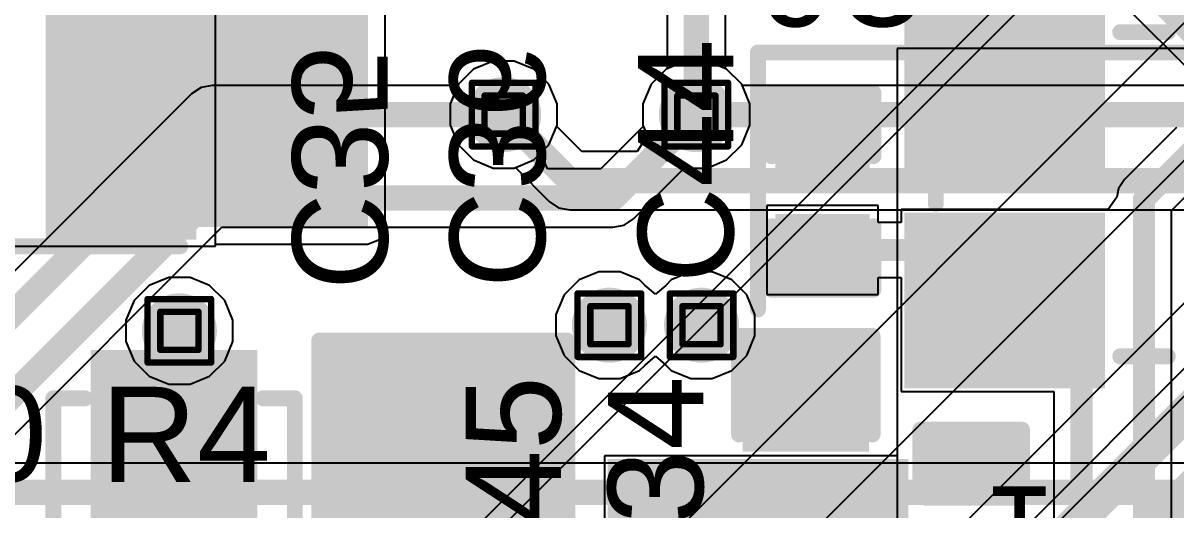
# Model space of a CAD drawing. Header units: inches. Extents: x -22 to 5433, y -13 to 5447.
# Drawn here: x -0.92 to 8.3, y 19.48 to 23.37 of the extents above; entities that cross this region are included whole.
import ezdxf

# ---------------------------------------------------------------- set-up
doc = ezdxf.new("R2010")
doc.units = ezdxf.units.IN
for name, color, linetype in [('Bottom Layer', 5, 'Continuous'), ('Bottom Overlay', 54, 'Continuous'), ('Bottom Paste', 16, 'Continuous'), ('Bottom Solder', 6, 'Continuous'), ('Drill Drawing', 1, 'Continuous'), ('Ground', 16, 'Continuous'), ('Power', 76, 'Continuous'), ('Top Layer', 1, 'Continuous'), ('Top Overlay', 2, 'Continuous'), ('Top Paste', 8, 'Continuous'), ('Top Solder', 216, 'Continuous'), ('Via Holes', 16, 'Continuous')]:
    doc.layers.add(name, color=color, linetype=linetype)
doc.styles.add('Arial', font='', dxfattribs={"height": 0.2})
doc.styles.get('Arial').set_extended_font_data('Arial')

msp = doc.modelspace()

# ---------------------------------------------------------------- hatches: boundary and pattern name
at = {"layer": 'Bottom Layer'}
h = msp.add_hatch(color=5, dxfattribs=at)
edge = h.paths.add_edge_path()
edge.add_arc((2.9256, 22.6346), 0.3, 0, 360)
h = msp.add_hatch(color=5, dxfattribs=at)
edge = h.paths.add_edge_path()
edge.add_arc((4.4661, 22.6346), 0.3, 0, 360)
h = msp.add_hatch(color=5, dxfattribs=at)
edge = h.paths.add_edge_path()
edge.add_arc((0.3337, 20.9069), 0.3, 0, 360)
h = msp.add_hatch(color=5, dxfattribs=at)
edge = h.paths.add_edge_path()
edge.add_arc((3.7707, 20.9516), 0.3, 0, 360)
h = msp.add_hatch(color=5, dxfattribs=at)
edge = h.paths.add_edge_path()
edge.add_arc((4.5073, 20.9516), 0.3, 0, 360)
for points in [[(-0.2741, 19.2318), (-0.2741, 20.6518), (0.8559, 20.6518), (0.8559, 19.2318)], [(3.332, 20.7281), (3.332, 19.2041), (1.554, 19.2041), (1.554, 20.7281)], [(3.8576, 19.7809), (6.0576, 19.7809), (6.0576, 18.6809), (3.8576, 18.6809)]]:
    msp.add_hatch(color=5, dxfattribs=at).paths.add_polyline_path(points)
at = {"layer": 'Bottom Paste'}
for points in [[(-0.2741, 19.2318), (-0.2741, 20.6518), (0.8559, 20.6518), (0.8559, 19.2318)], [(3.332, 20.7281), (3.332, 19.2041), (1.554, 19.2041), (1.554, 20.7281)], [(3.8576, 19.7809), (6.0576, 19.7809), (6.0576, 18.6809), (3.8576, 18.6809)]]:
    msp.add_hatch(color=16, dxfattribs=at).paths.add_polyline_path(points)
at = {"layer": 'Bottom Solder'}
for points in [[(3.4336, 20.8297), (3.4336, 19.1025), (1.4524, 19.1025), (1.4524, 20.8297)], [(-0.3757, 19.1302), (-0.3757, 20.7534), (0.9575, 20.7534), (0.9575, 19.1302)], [(3.756, 19.8825), (6.1592, 19.8825), (6.1592, 18.5793), (3.756, 18.5793)]]:
    msp.add_hatch(color=6, dxfattribs=at).paths.add_polyline_path(points)
at = {"layer": 'Ground'}
h = msp.add_hatch(color=16, dxfattribs=at)
edge = h.paths.add_edge_path()
edge.add_arc((2.9256, 22.6346), 0.3, 0, 360)
h = msp.add_hatch(color=16, dxfattribs=at)
edge = h.paths.add_edge_path()
edge.add_arc((4.4661, 22.6346), 0.3, 0, 360)
h = msp.add_hatch(color=16, dxfattribs=at)
edge = h.paths.add_edge_path()
edge.add_arc((0.3337, 20.9069), 0.3, 0, 360)
h = msp.add_hatch(color=16, dxfattribs=at)
edge = h.paths.add_edge_path()
edge.add_arc((3.7707, 20.9516), 0.3, 0, 360)
h = msp.add_hatch(color=16, dxfattribs=at)
edge = h.paths.add_edge_path()
edge.add_arc((4.5073, 20.9516), 0.3, 0, 360)
at = {"layer": 'Power'}
h = msp.add_hatch(color=76, dxfattribs=at)
edge = h.paths.add_edge_path()
edge.add_arc((2.9256, 22.6346), 0.3, 0, 360)
h = msp.add_hatch(color=76, dxfattribs=at)
edge = h.paths.add_edge_path()
edge.add_arc((4.4661, 22.6346), 0.3, 0, 360)
h = msp.add_hatch(color=76, dxfattribs=at)
edge = h.paths.add_edge_path()
edge.add_arc((0.3337, 20.9069), 0.3, 0, 360)
h = msp.add_hatch(color=76, dxfattribs=at)
edge = h.paths.add_edge_path()
edge.add_arc((3.7707, 20.9516), 0.3, 0, 360)
h = msp.add_hatch(color=76, dxfattribs=at)
edge = h.paths.add_edge_path()
edge.add_arc((4.5073, 20.9516), 0.3, 0, 360)
at = {"layer": 'Top Layer'}
for points in [[(-0.6326, 27.2119), (-0.6326, 21.7365), (1.8403, 21.7365), (1.8403, 27.2119)], [(-0.6326, 25.1365), (0.3674, 25.1365), (0.3674, 21.7365), (-0.6326, 21.7365)], [(7.631, 22.2481), (6.231, 22.2481), (6.231, 23.4481), (7.631, 23.4481)], [(5.1567, 22.7209), (5.7917, 22.7209), (5.7917, 22.2637), (5.1567, 22.2637)], [(5.1567, 21.7811), (5.7917, 21.7811), (5.7917, 21.3239), (5.1567, 21.3239)], [(7.631, 20.5481), (6.231, 20.5481), (6.231, 21.7481), (7.631, 21.7481)], [(4.8963, 20.7642), (5.7853, 20.7642), (5.7853, 20.0022), (4.8963, 20.0022)], [(6.9791, 19.5704), (6.3441, 19.5704), (6.3441, 20.0276), (6.9791, 20.0276)]]:
    msp.add_hatch(color=1, dxfattribs=at).paths.add_polyline_path(points)
h = msp.add_hatch(color=1, dxfattribs=at)
edge = h.paths.add_edge_path()
edge.add_arc((2.9256, 22.6346), 0.3, 0, 360)
h = msp.add_hatch(color=1, dxfattribs=at)
edge = h.paths.add_edge_path()
edge.add_arc((4.4661, 22.6346), 0.3, 0, 360)
h = msp.add_hatch(color=1, dxfattribs=at)
edge = h.paths.add_edge_path()
edge.add_arc((0.3337, 20.9069), 0.3, 0, 360)
h = msp.add_hatch(color=1, dxfattribs=at)
edge = h.paths.add_edge_path()
edge.add_arc((3.7707, 20.9516), 0.3, 0, 360)
h = msp.add_hatch(color=1, dxfattribs=at)
edge = h.paths.add_edge_path()
edge.add_arc((4.5073, 20.9516), 0.3, 0, 360)
at = {"layer": 'Top Paste'}
for points in [[(-0.6326, 25.1365), (0.3674, 25.1365), (0.3674, 21.7365), (-0.6326, 21.7365)], [(7.631, 22.2481), (6.231, 22.2481), (6.231, 23.4481), (7.631, 23.4481)], [(5.1567, 22.7209), (5.7917, 22.7209), (5.7917, 22.2637), (5.1567, 22.2637)], [(5.1567, 21.7811), (5.7917, 21.7811), (5.7917, 21.3239), (5.1567, 21.3239)], [(7.631, 20.5481), (6.231, 20.5481), (6.231, 21.7481), (7.631, 21.7481)], [(4.8963, 20.7642), (5.7853, 20.7642), (5.7853, 20.0022), (4.8963, 20.0022)], [(6.9791, 19.5704), (6.3441, 19.5704), (6.3441, 20.0276), (6.9791, 20.0276)]]:
    msp.add_hatch(color=8, dxfattribs=at).paths.add_polyline_path(points)
at = {"layer": 'Top Solder'}
for points in [[(-0.7342, 25.2381), (0.469, 25.2381), (0.469, 21.6349), (-0.7342, 21.6349)], [(7.7326, 22.1465), (6.1294, 22.1465), (6.1294, 23.5497), (7.7326, 23.5497)], [(5.0967, 22.7809), (5.8517, 22.7809), (5.8517, 22.2037), (5.0967, 22.2037)], [(5.0967, 21.8411), (5.8517, 21.8411), (5.8517, 21.2639), (5.0967, 21.2639)], [(7.7326, 20.4465), (6.1294, 20.4465), (6.1294, 21.8497), (7.7326, 21.8497)], [(4.8363, 20.8242), (5.8453, 20.8242), (5.8453, 19.9422), (4.8363, 19.9422)], [(7.0391, 19.5104), (6.2841, 19.5104), (6.2841, 20.0876), (7.0391, 20.0876)]]:
    msp.add_hatch(color=216, dxfattribs=at).paths.add_polyline_path(points)
at = {"layer": 'Via Holes'}
h = msp.add_hatch(color=7, dxfattribs=at)
edge = h.paths.add_edge_path()
edge.add_arc((2.9256, 22.6346), 0.15, 0, 360)
h = msp.add_hatch(color=7, dxfattribs=at)
edge = h.paths.add_edge_path()
edge.add_arc((4.4661, 22.6346), 0.15, 0, 360)
h = msp.add_hatch(color=7, dxfattribs=at)
edge = h.paths.add_edge_path()
edge.add_arc((0.3337, 20.9069), 0.15, 0, 360)
h = msp.add_hatch(color=7, dxfattribs=at)
edge = h.paths.add_edge_path()
edge.add_arc((3.7707, 20.9516), 0.15, 0, 360)
h = msp.add_hatch(color=7, dxfattribs=at)
edge = h.paths.add_edge_path()
edge.add_arc((4.5073, 20.9516), 0.15, 0, 360)

# ---------------------------------------------------------------- linework, layer by layer
at = {"layer": 'Bottom Layer'}
for p, q in [((4.2331, 24.5076), (4.2331, 23.0003)), ((4.6992, 23.0003), (4.6992, 24.5076)), ((6.0711, 23.1618), (6.0711, 5.3309)), ((30.8611, 23.1618), (6.0711, 23.1618)), ((6.0711, 23.1618), (6.0711, 23.1618)), ((10.9048, 23.1618), (6.0711, 23.1618)), ((6.0711, 23.1618), (6.0711, 19.9079)), ((2.8406, 23.0616), (2.6837, 22.9966)), ((3.0105, 23.0616), (2.8406, 23.0616)), ((3.1674, 22.9966), (3.0105, 23.0616)), ((2.6837, 22.9966), (2.5636, 22.8765)), ((3.2875, 22.8765), (3.1674, 22.9966)), ((4.2243, 22.9966), (4.1042, 22.8765)), ((4.2331, 23.0003), (4.2243, 22.9966)), ((4.708, 22.9966), (4.6992, 23.0003)), ((4.8281, 22.8765), (4.708, 22.9966)), ((0.5961, 22.8677), (0.5069, 22.85)), ((2.5599, 22.8677), (0.5961, 22.8677)), ((2.5636, 22.8765), (2.5599, 22.8677)), ((3.3526, 22.7196), (3.2875, 22.8765)), ((4.1042, 22.8765), (4.0391, 22.7196)), ((4.8931, 22.7196), (4.8281, 22.8765)), ((0.4312, 22.7994), (-2.4843, 19.8839)), ((0.5069, 22.85), (0.4312, 22.7994)), ((3.3526, 22.5497), (3.3526, 22.7196)), ((4.0391, 22.7196), (4.0391, 22.5497)), ((4.8931, 22.5497), (4.8931, 22.7196)), ((3.2875, 22.3928), (3.3526, 22.5497)), ((4.0428, 22.5409), (3.7026, 22.2007)), ((4.0391, 22.5497), (4.0428, 22.5409)), ((4.8281, 22.3928), (4.8931, 22.5497)), ((3.2225, 22.3277), (3.2875, 22.3928)), ((4.708, 22.2726), (4.8281, 22.3928)), ((3.2751, 22.2007), (3.2225, 22.3277)), ((3.964, 21.8028), (4.3724, 22.2113)), ((4.3724, 22.2113), (4.3812, 22.2076)), ((4.5511, 22.2076), (4.708, 22.2726)), ((3.7026, 22.2007), (3.2751, 22.2007)), ((4.3812, 22.2076), (4.5511, 22.2076)), ((3.7992, 21.7346), (3.8884, 21.7523)), ((3.8884, 21.7523), (3.964, 21.8028)), ((-1.9193, 19.1418), (0.6735, 21.7346)), ((0.6735, 21.7346), (3.7992, 21.7346)), ((6.0711, 19.9079), (3.7306, 19.9079)), ((3.7306, 19.9079), (3.7306, 18.6761))]:
    msp.add_line(p, q, dxfattribs=at)
for points in [[(7.0981, 18.9704, 0.2794, 0.2794, 0), (14.582, 26.4544, 0.2794, 0.2794, 0)], [(7.5553, 18.7811, 0.2794, 0.2794, 0), (15.0392, 26.265, 0.2794, 0.2794, 0)], [(4.4661, 22.6346, 0.2032, 0.2032, 0), (4.4661, 25.387, 0.2032, 0.2032, 0)], [(-2.3878, 19.6508, 0.2032, 0.2032, 0), (0.5961, 22.6346, 0.2032, 0.2032, 0)], [(0.5961, 22.6346, 0.2032, 0.2032, 0), (2.9256, 22.6346, 0.2032, 0.2032, 0)], [(3.7992, 21.9676, 0.2032, 0.2032, 0), (4.4661, 22.6346, 0.2032, 0.2032, 0)], [(-2.1523, 19.2383, 0.2032, 0.2032, 0), (0.577, 21.9676, 0.2032, 0.2032, 0)], [(0.577, 21.9676, 0.2032, 0.2032, 0), (3.7992, 21.9676, 0.2032, 0.2032, 0)]]:
    msp.add_lwpolyline(points, format="xyseb", dxfattribs=at)
for points in [[(0.5453, 22.6346, 0.1016, 0.1016, 1), (0.6469, 22.6346, 0.1016, 0.1016, 1)], [(0.5453, 22.6346, 0.1016, 0.1016, 1), (0.6469, 22.6346, 0.1016, 0.1016, 1)], [(2.8748, 22.6346, 0.1016, 0.1016, 1), (2.9764, 22.6346, 0.1016, 0.1016, 1)], [(4.4153, 22.6346, 0.1016, 0.1016, 1), (4.5169, 22.6346, 0.1016, 0.1016, 1)], [(4.4153, 22.6346, 0.1016, 0.1016, 1), (4.5169, 22.6346, 0.1016, 0.1016, 1)], [(0.5262, 21.9676, 0.1016, 0.1016, 1), (0.6278, 21.9676, 0.1016, 0.1016, 1)], [(0.5262, 21.9676, 0.1016, 0.1016, 1), (0.6278, 21.9676, 0.1016, 0.1016, 1)], [(3.7484, 21.9676, 0.1016, 0.1016, 1), (3.85, 21.9676, 0.1016, 0.1016, 1)], [(3.7484, 21.9676, 0.1016, 0.1016, 1), (3.85, 21.9676, 0.1016, 0.1016, 1)]]:
    msp.add_lwpolyline(points, format="xyseb", close=True, dxfattribs=at)
at = {"layer": 'Bottom Overlay'}
for points in [[(4.9576, 21.0767, 0.127, 0.127, 0), (4.9576, 23.1309, 0.127, 0.127, 0)], [(4.9576, 23.1309, 0.127, 0.127, 0), (31.9576, 23.1309, 0.127, 0.127, 0)], [(1.4524, 19.3057, 0.127, 0.127, 0), (1.4524, 20.8297, 0.127, 0.127, 0)], [(1.4524, 20.8297, 0.127, 0.127, 0), (3.4336, 20.8297, 0.127, 0.127, 0)], [(3.4336, 19.3057, 0.127, 0.127, 0), (3.4336, 20.8297, 0.127, 0.127, 0)], [(-0.6743, 20.3674, 0.127, 0.127, 0), (-0.4203, 20.3674, 0.127, 0.127, 0)], [(-0.6743, 17.1162, 0.127, 0.127, 0), (-0.6743, 20.3674, 0.127, 0.127, 0)], [(1.0021, 20.3674, 0.127, 0.127, 0), (1.2561, 20.3674, 0.127, 0.127, 0)], [(1.2561, 17.1162, 0.127, 0.127, 0), (1.2561, 20.3674, 0.127, 0.127, 0)]]:
    msp.add_lwpolyline(points, format="xyseb", dxfattribs=at)
for points in [[(4.9258, 23.1309, 0.0635, 0.0635, 1), (4.9893, 23.1309, 0.0635, 0.0635, 1)], [(4.9258, 23.1309, 0.0635, 0.0635, 1), (4.9893, 23.1309, 0.0635, 0.0635, 1)], [(4.9258, 21.0767, 0.0635, 0.0635, 1), (4.9893, 21.0767, 0.0635, 0.0635, 1)], [(1.4206, 20.8297, 0.0635, 0.0635, 1), (1.4841, 20.8297, 0.0635, 0.0635, 1)], [(1.4206, 20.8297, 0.0635, 0.0635, 1), (1.4841, 20.8297, 0.0635, 0.0635, 1)], [(3.4018, 20.8297, 0.0635, 0.0635, 1), (3.4653, 20.8297, 0.0635, 0.0635, 1)], [(3.4018, 20.8297, 0.0635, 0.0635, 1), (3.4653, 20.8297, 0.0635, 0.0635, 1)], [(-0.7061, 20.3674, 0.0635, 0.0635, 1), (-0.6426, 20.3674, 0.0635, 0.0635, 1)], [(-0.7061, 20.3674, 0.0635, 0.0635, 1), (-0.6426, 20.3674, 0.0635, 0.0635, 1)], [(-0.4521, 20.3674, 0.0635, 0.0635, 1), (-0.3886, 20.3674, 0.0635, 0.0635, 1)], [(0.9703, 20.3674, 0.0635, 0.0635, 1), (1.0338, 20.3674, 0.0635, 0.0635, 1)], [(1.2243, 20.3674, 0.0635, 0.0635, 1), (1.2878, 20.3674, 0.0635, 0.0635, 1)], [(1.2243, 20.3674, 0.0635, 0.0635, 1), (1.2878, 20.3674, 0.0635, 0.0635, 1)]]:
    msp.add_lwpolyline(points, format="xyseb", close=True, dxfattribs=at)
at = {"layer": 'Bottom Solder'}
for p in [(-5.5852, 10.8458), (-5.5045, 7.2536), (-5.2386, 6.9971), (-5.2385, 11.397), (-3.6162, 11.3878), (-3.0662, 10.8378)]:
    msp.add_line(p, (5432.8521, 5447.4931), dxfattribs=at)
at = {"layer": 'Drill Drawing'}
for points in [[(2.6716, 22.8886, 0.0508, 0.0508, 0), (3.1796, 22.8886, 0.0508, 0.0508, 0)], [(2.6716, 22.3806, 0.0508, 0.0508, 0), (2.6716, 22.8886, 0.0508, 0.0508, 0)], [(3.1796, 22.3806, 0.0508, 0.0508, 0), (3.1796, 22.8886, 0.0508, 0.0508, 0)], [(4.2121, 22.8886, 0.0508, 0.0508, 0), (4.7201, 22.8886, 0.0508, 0.0508, 0)], [(4.2121, 22.3806, 0.0508, 0.0508, 0), (4.2121, 22.8886, 0.0508, 0.0508, 0)], [(4.7201, 22.3806, 0.0508, 0.0508, 0), (4.7201, 22.8886, 0.0508, 0.0508, 0)], [(2.7732, 22.787, 0.0508, 0.0508, 0), (3.078, 22.787, 0.0508, 0.0508, 0)], [(2.7732, 22.4822, 0.0508, 0.0508, 0), (2.7732, 22.787, 0.0508, 0.0508, 0)], [(3.078, 22.4822, 0.0508, 0.0508, 0), (3.078, 22.787, 0.0508, 0.0508, 0)], [(4.3137, 22.787, 0.0508, 0.0508, 0), (4.6185, 22.787, 0.0508, 0.0508, 0)], [(4.3137, 22.4822, 0.0508, 0.0508, 0), (4.3137, 22.787, 0.0508, 0.0508, 0)], [(4.6185, 22.4822, 0.0508, 0.0508, 0), (4.6185, 22.787, 0.0508, 0.0508, 0)], [(2.7732, 22.4822, 0.0508, 0.0508, 0), (3.078, 22.4822, 0.0508, 0.0508, 0)], [(4.3137, 22.4822, 0.0508, 0.0508, 0), (4.6185, 22.4822, 0.0508, 0.0508, 0)], [(2.6716, 22.3806, 0.0508, 0.0508, 0), (3.1796, 22.3806, 0.0508, 0.0508, 0)], [(4.2121, 22.3806, 0.0508, 0.0508, 0), (4.7201, 22.3806, 0.0508, 0.0508, 0)], [(3.5167, 21.2056, 0.0508, 0.0508, 0), (4.0247, 21.2056, 0.0508, 0.0508, 0)], [(3.5167, 20.6976, 0.0508, 0.0508, 0), (3.5167, 21.2056, 0.0508, 0.0508, 0)], [(4.0247, 20.6976, 0.0508, 0.0508, 0), (4.0247, 21.2056, 0.0508, 0.0508, 0)], [(4.2533, 21.2056, 0.0508, 0.0508, 0), (4.7613, 21.2056, 0.0508, 0.0508, 0)], [(4.2533, 20.6976, 0.0508, 0.0508, 0), (4.2533, 21.2056, 0.0508, 0.0508, 0)], [(4.7613, 20.6976, 0.0508, 0.0508, 0), (4.7613, 21.2056, 0.0508, 0.0508, 0)], [(0.0797, 21.1609, 0.0508, 0.0508, 0), (0.5877, 21.1609, 0.0508, 0.0508, 0)], [(0.0797, 20.6529, 0.0508, 0.0508, 0), (0.0797, 21.1609, 0.0508, 0.0508, 0)], [(0.5877, 20.6529, 0.0508, 0.0508, 0), (0.5877, 21.1609, 0.0508, 0.0508, 0)], [(3.6183, 21.104, 0.0508, 0.0508, 0), (3.9231, 21.104, 0.0508, 0.0508, 0)], [(3.6183, 20.7992, 0.0508, 0.0508, 0), (3.6183, 21.104, 0.0508, 0.0508, 0)], [(3.9231, 20.7992, 0.0508, 0.0508, 0), (3.9231, 21.104, 0.0508, 0.0508, 0)], [(4.3549, 21.104, 0.0508, 0.0508, 0), (4.6597, 21.104, 0.0508, 0.0508, 0)], [(4.3549, 20.7992, 0.0508, 0.0508, 0), (4.3549, 21.104, 0.0508, 0.0508, 0)], [(4.6597, 20.7992, 0.0508, 0.0508, 0), (4.6597, 21.104, 0.0508, 0.0508, 0)], [(0.1813, 21.0593, 0.0508, 0.0508, 0), (0.4861, 21.0593, 0.0508, 0.0508, 0)], [(0.1813, 20.7545, 0.0508, 0.0508, 0), (0.1813, 21.0593, 0.0508, 0.0508, 0)], [(0.4861, 20.7545, 0.0508, 0.0508, 0), (0.4861, 21.0593, 0.0508, 0.0508, 0)], [(0.1813, 20.7545, 0.0508, 0.0508, 0), (0.4861, 20.7545, 0.0508, 0.0508, 0)], [(3.6183, 20.7992, 0.0508, 0.0508, 0), (3.9231, 20.7992, 0.0508, 0.0508, 0)], [(4.3549, 20.7992, 0.0508, 0.0508, 0), (4.6597, 20.7992, 0.0508, 0.0508, 0)], [(0.0797, 20.6529, 0.0508, 0.0508, 0), (0.5877, 20.6529, 0.0508, 0.0508, 0)], [(3.5167, 20.6976, 0.0508, 0.0508, 0), (4.0247, 20.6976, 0.0508, 0.0508, 0)], [(4.2533, 20.6976, 0.0508, 0.0508, 0), (4.7613, 20.6976, 0.0508, 0.0508, 0)]]:
    msp.add_lwpolyline(points, format="xyseb", dxfattribs=at)
for points in [[(2.6589, 22.8886, 0.0254, 0.0254, 1), (2.6843, 22.8886, 0.0254, 0.0254, 1)], [(2.6589, 22.8886, 0.0254, 0.0254, 1), (2.6843, 22.8886, 0.0254, 0.0254, 1)], [(3.1669, 22.8886, 0.0254, 0.0254, 1), (3.1923, 22.8886, 0.0254, 0.0254, 1)], [(3.1669, 22.8886, 0.0254, 0.0254, 1), (3.1923, 22.8886, 0.0254, 0.0254, 1)], [(4.1994, 22.8886, 0.0254, 0.0254, 1), (4.2248, 22.8886, 0.0254, 0.0254, 1)], [(4.1994, 22.8886, 0.0254, 0.0254, 1), (4.2248, 22.8886, 0.0254, 0.0254, 1)], [(4.7074, 22.8886, 0.0254, 0.0254, 1), (4.7328, 22.8886, 0.0254, 0.0254, 1)], [(4.7074, 22.8886, 0.0254, 0.0254, 1), (4.7328, 22.8886, 0.0254, 0.0254, 1)], [(2.7605, 22.787, 0.0254, 0.0254, 1), (2.7859, 22.787, 0.0254, 0.0254, 1)], [(2.7605, 22.787, 0.0254, 0.0254, 1), (2.7859, 22.787, 0.0254, 0.0254, 1)], [(3.0653, 22.787, 0.0254, 0.0254, 1), (3.0907, 22.787, 0.0254, 0.0254, 1)], [(3.0653, 22.787, 0.0254, 0.0254, 1), (3.0907, 22.787, 0.0254, 0.0254, 1)], [(4.301, 22.787, 0.0254, 0.0254, 1), (4.3264, 22.787, 0.0254, 0.0254, 1)], [(4.301, 22.787, 0.0254, 0.0254, 1), (4.3264, 22.787, 0.0254, 0.0254, 1)], [(4.6058, 22.787, 0.0254, 0.0254, 1), (4.6312, 22.787, 0.0254, 0.0254, 1)], [(4.6058, 22.787, 0.0254, 0.0254, 1), (4.6312, 22.787, 0.0254, 0.0254, 1)], [(2.7605, 22.4822, 0.0254, 0.0254, 1), (2.7859, 22.4822, 0.0254, 0.0254, 1)], [(2.7605, 22.4822, 0.0254, 0.0254, 1), (2.7859, 22.4822, 0.0254, 0.0254, 1)], [(3.0653, 22.4822, 0.0254, 0.0254, 1), (3.0907, 22.4822, 0.0254, 0.0254, 1)], [(3.0653, 22.4822, 0.0254, 0.0254, 1), (3.0907, 22.4822, 0.0254, 0.0254, 1)], [(4.301, 22.4822, 0.0254, 0.0254, 1), (4.3264, 22.4822, 0.0254, 0.0254, 1)], [(4.301, 22.4822, 0.0254, 0.0254, 1), (4.3264, 22.4822, 0.0254, 0.0254, 1)], [(4.6058, 22.4822, 0.0254, 0.0254, 1), (4.6312, 22.4822, 0.0254, 0.0254, 1)], [(4.6058, 22.4822, 0.0254, 0.0254, 1), (4.6312, 22.4822, 0.0254, 0.0254, 1)], [(2.6589, 22.3806, 0.0254, 0.0254, 1), (2.6843, 22.3806, 0.0254, 0.0254, 1)], [(2.6589, 22.3806, 0.0254, 0.0254, 1), (2.6843, 22.3806, 0.0254, 0.0254, 1)], [(3.1669, 22.3806, 0.0254, 0.0254, 1), (3.1923, 22.3806, 0.0254, 0.0254, 1)], [(3.1669, 22.3806, 0.0254, 0.0254, 1), (3.1923, 22.3806, 0.0254, 0.0254, 1)], [(4.1994, 22.3806, 0.0254, 0.0254, 1), (4.2248, 22.3806, 0.0254, 0.0254, 1)], [(4.1994, 22.3806, 0.0254, 0.0254, 1), (4.2248, 22.3806, 0.0254, 0.0254, 1)], [(4.7074, 22.3806, 0.0254, 0.0254, 1), (4.7328, 22.3806, 0.0254, 0.0254, 1)], [(4.7074, 22.3806, 0.0254, 0.0254, 1), (4.7328, 22.3806, 0.0254, 0.0254, 1)], [(3.504, 21.2056, 0.0254, 0.0254, 1), (3.5294, 21.2056, 0.0254, 0.0254, 1)], [(3.504, 21.2056, 0.0254, 0.0254, 1), (3.5294, 21.2056, 0.0254, 0.0254, 1)], [(4.012, 21.2056, 0.0254, 0.0254, 1), (4.0374, 21.2056, 0.0254, 0.0254, 1)], [(4.012, 21.2056, 0.0254, 0.0254, 1), (4.0374, 21.2056, 0.0254, 0.0254, 1)], [(4.2406, 21.2056, 0.0254, 0.0254, 1), (4.266, 21.2056, 0.0254, 0.0254, 1)], [(4.2406, 21.2056, 0.0254, 0.0254, 1), (4.266, 21.2056, 0.0254, 0.0254, 1)], [(4.7486, 21.2056, 0.0254, 0.0254, 1), (4.774, 21.2056, 0.0254, 0.0254, 1)], [(4.7486, 21.2056, 0.0254, 0.0254, 1), (4.774, 21.2056, 0.0254, 0.0254, 1)], [(0.067, 21.1609, 0.0254, 0.0254, 1), (0.0924, 21.1609, 0.0254, 0.0254, 1)], [(0.067, 21.1609, 0.0254, 0.0254, 1), (0.0924, 21.1609, 0.0254, 0.0254, 1)], [(0.575, 21.1609, 0.0254, 0.0254, 1), (0.6004, 21.1609, 0.0254, 0.0254, 1)], [(0.575, 21.1609, 0.0254, 0.0254, 1), (0.6004, 21.1609, 0.0254, 0.0254, 1)], [(3.6056, 21.104, 0.0254, 0.0254, 1), (3.631, 21.104, 0.0254, 0.0254, 1)], [(3.6056, 21.104, 0.0254, 0.0254, 1), (3.631, 21.104, 0.0254, 0.0254, 1)], [(3.9104, 21.104, 0.0254, 0.0254, 1), (3.9358, 21.104, 0.0254, 0.0254, 1)], [(3.9104, 21.104, 0.0254, 0.0254, 1), (3.9358, 21.104, 0.0254, 0.0254, 1)], [(4.3422, 21.104, 0.0254, 0.0254, 1), (4.3676, 21.104, 0.0254, 0.0254, 1)], [(4.3422, 21.104, 0.0254, 0.0254, 1), (4.3676, 21.104, 0.0254, 0.0254, 1)], [(4.647, 21.104, 0.0254, 0.0254, 1), (4.6724, 21.104, 0.0254, 0.0254, 1)], [(4.647, 21.104, 0.0254, 0.0254, 1), (4.6724, 21.104, 0.0254, 0.0254, 1)], [(0.1686, 21.0593, 0.0254, 0.0254, 1), (0.194, 21.0593, 0.0254, 0.0254, 1)], [(0.1686, 21.0593, 0.0254, 0.0254, 1), (0.194, 21.0593, 0.0254, 0.0254, 1)], [(0.4734, 21.0593, 0.0254, 0.0254, 1), (0.4988, 21.0593, 0.0254, 0.0254, 1)], [(0.4734, 21.0593, 0.0254, 0.0254, 1), (0.4988, 21.0593, 0.0254, 0.0254, 1)], [(0.1686, 20.7545, 0.0254, 0.0254, 1), (0.194, 20.7545, 0.0254, 0.0254, 1)], [(0.1686, 20.7545, 0.0254, 0.0254, 1), (0.194, 20.7545, 0.0254, 0.0254, 1)], [(0.4734, 20.7545, 0.0254, 0.0254, 1), (0.4988, 20.7545, 0.0254, 0.0254, 1)], [(0.4734, 20.7545, 0.0254, 0.0254, 1), (0.4988, 20.7545, 0.0254, 0.0254, 1)], [(3.6056, 20.7992, 0.0254, 0.0254, 1), (3.631, 20.7992, 0.0254, 0.0254, 1)], [(3.6056, 20.7992, 0.0254, 0.0254, 1), (3.631, 20.7992, 0.0254, 0.0254, 1)], [(3.9104, 20.7992, 0.0254, 0.0254, 1), (3.9358, 20.7992, 0.0254, 0.0254, 1)], [(3.9104, 20.7992, 0.0254, 0.0254, 1), (3.9358, 20.7992, 0.0254, 0.0254, 1)], [(4.3422, 20.7992, 0.0254, 0.0254, 1), (4.3676, 20.7992, 0.0254, 0.0254, 1)], [(4.3422, 20.7992, 0.0254, 0.0254, 1), (4.3676, 20.7992, 0.0254, 0.0254, 1)], [(4.647, 20.7992, 0.0254, 0.0254, 1), (4.6724, 20.7992, 0.0254, 0.0254, 1)], [(4.647, 20.7992, 0.0254, 0.0254, 1), (4.6724, 20.7992, 0.0254, 0.0254, 1)], [(0.067, 20.6529, 0.0254, 0.0254, 1), (0.0924, 20.6529, 0.0254, 0.0254, 1)], [(0.067, 20.6529, 0.0254, 0.0254, 1), (0.0924, 20.6529, 0.0254, 0.0254, 1)], [(0.575, 20.6529, 0.0254, 0.0254, 1), (0.6004, 20.6529, 0.0254, 0.0254, 1)], [(0.575, 20.6529, 0.0254, 0.0254, 1), (0.6004, 20.6529, 0.0254, 0.0254, 1)], [(3.504, 20.6976, 0.0254, 0.0254, 1), (3.5294, 20.6976, 0.0254, 0.0254, 1)], [(3.504, 20.6976, 0.0254, 0.0254, 1), (3.5294, 20.6976, 0.0254, 0.0254, 1)], [(4.012, 20.6976, 0.0254, 0.0254, 1), (4.0374, 20.6976, 0.0254, 0.0254, 1)], [(4.012, 20.6976, 0.0254, 0.0254, 1), (4.0374, 20.6976, 0.0254, 0.0254, 1)], [(4.2406, 20.6976, 0.0254, 0.0254, 1), (4.266, 20.6976, 0.0254, 0.0254, 1)], [(4.2406, 20.6976, 0.0254, 0.0254, 1), (4.266, 20.6976, 0.0254, 0.0254, 1)], [(4.7486, 20.6976, 0.0254, 0.0254, 1), (4.774, 20.6976, 0.0254, 0.0254, 1)], [(4.7486, 20.6976, 0.0254, 0.0254, 1), (4.774, 20.6976, 0.0254, 0.0254, 1)]]:
    msp.add_lwpolyline(points, format="xyseb", close=True, dxfattribs=at)
at = {"layer": 'Ground'}
for p, q in [((7.3916, 24.0033), (10.751, 20.6439)), ((2.8406, 23.0616), (2.6837, 22.9966)), ((3.0105, 23.0616), (2.8406, 23.0616)), ((3.1674, 22.9966), (3.0105, 23.0616)), ((4.3812, 23.0616), (4.2243, 22.9966)), ((4.5511, 23.0616), (4.3812, 23.0616)), ((4.708, 22.9966), (4.5511, 23.0616)), ((2.6837, 22.9966), (2.5636, 22.8765)), ((3.2875, 22.8765), (3.1674, 22.9966)), ((4.2243, 22.9966), (4.1042, 22.8765)), ((4.8281, 22.8765), (4.708, 22.9966)), ((2.5636, 22.8765), (2.4986, 22.7196)), ((3.3526, 22.7196), (3.2875, 22.8765)), ((4.1042, 22.8765), (4.0391, 22.7196)), ((4.8931, 22.7196), (4.8281, 22.8765)), ((2.4986, 22.7196), (2.4986, 22.5497)), ((3.3526, 22.5497), (3.3526, 22.7196)), ((4.0391, 22.7196), (4.0391, 22.5497)), ((4.8931, 22.5497), (4.8931, 22.7196)), ((2.4986, 22.5497), (2.5636, 22.3928)), ((3.2875, 22.3928), (3.3526, 22.5497)), ((4.0391, 22.5497), (4.1042, 22.3928)), ((4.8281, 22.3928), (4.8931, 22.5497)), ((2.5636, 22.3928), (2.6837, 22.2726)), ((3.1674, 22.2726), (3.2875, 22.3928)), ((4.1042, 22.3928), (4.2243, 22.2726)), ((4.708, 22.2726), (4.8281, 22.3928)), ((2.6837, 22.2726), (2.8406, 22.2076)), ((3.0105, 22.2076), (3.1674, 22.2726)), ((4.2243, 22.2726), (4.3812, 22.2076)), ((4.5511, 22.2076), (4.708, 22.2726)), ((2.8406, 22.2076), (3.0105, 22.2076)), ((4.3812, 22.2076), (4.5511, 22.2076))]:
    msp.add_line(p, q, dxfattribs=at)
msp.add_lwpolyline([(7.5564, 24.1682, 0.2032, 0.2032, 0), (10.9159, 20.8087, 0.2032, 0.2032, 0)], format="xyseb", dxfattribs=at)
at = {"layer": 'Power'}
for p, q in [((2.8406, 23.0616), (2.6837, 22.9966)), ((3.0105, 23.0616), (2.8406, 23.0616)), ((3.1674, 22.9966), (3.0105, 23.0616)), ((4.3812, 23.0616), (4.2243, 22.9966)), ((4.5511, 23.0616), (4.3812, 23.0616)), ((4.708, 22.9966), (4.5511, 23.0616)), ((2.6837, 22.9966), (2.5636, 22.8765)), ((3.2875, 22.8765), (3.1674, 22.9966)), ((4.2243, 22.9966), (4.1042, 22.8765)), ((4.8281, 22.8765), (4.708, 22.9966)), ((2.5636, 22.8765), (2.4986, 22.7196)), ((3.3526, 22.7196), (3.2875, 22.8765)), ((4.1042, 22.8765), (4.0391, 22.7196)), ((4.8318, 22.8677), (4.8281, 22.8765)), ((21.157, 22.8677), (4.8318, 22.8677)), ((2.4986, 22.7196), (2.4986, 22.5497)), ((3.3526, 22.5497), (3.3526, 22.7196)), ((4.0391, 22.7196), (4.0391, 22.5497)), ((2.4986, 22.5497), (2.5636, 22.3928)), ((3.3489, 22.5409), (3.3526, 22.5497)), ((3.5507, 22.3391), (3.3489, 22.5409)), ((4.0391, 22.5497), (4.0738, 22.4661)), ((2.5636, 22.3928), (2.6837, 22.2726)), ((4.0738, 22.4661), (3.9919, 22.3391)), ((3.9919, 22.3391), (3.5507, 22.3391)), ((2.6837, 22.2726), (2.8406, 22.2076)), ((3.0105, 22.2076), (3.0193, 22.2113)), ((3.0193, 22.2113), (3.2893, 21.9412)), ((2.8406, 22.2076), (3.0105, 22.2076)), ((3.2893, 21.9412), (3.365, 21.8907)), ((3.365, 21.8907), (3.4542, 21.873)), ((3.4542, 21.873), (20.8775, 21.873)), ((3.6857, 21.3786), (3.5288, 21.3136)), ((3.8556, 21.3786), (3.6857, 21.3786)), ((4.0125, 21.3136), (3.8556, 21.3786)), ((4.4223, 21.3786), (4.2654, 21.3136)), ((4.5922, 21.3786), (4.4223, 21.3786)), ((4.7491, 21.3136), (4.5922, 21.3786)), ((0.2488, 21.3339), (0.0918, 21.2689)), ((0.4187, 21.3339), (0.2488, 21.3339)), ((0.5756, 21.2689), (0.4187, 21.3339)), ((3.5288, 21.3136), (3.4087, 21.1935)), ((4.056, 21.2702), (4.0125, 21.3136)), ((4.2654, 21.3136), (4.2219, 21.2702)), ((4.8693, 21.1935), (4.7491, 21.3136)), ((0.0918, 21.2689), (-0.0283, 21.1488)), ((0.6957, 21.1488), (0.5756, 21.2689)), ((4.139, 21.1989), (4.056, 21.2702)), ((4.2219, 21.2702), (4.139, 21.1989)), ((-0.0283, 21.1488), (-0.0933, 20.9918)), ((0.7607, 20.9918), (0.6957, 21.1488)), ((3.4087, 21.1935), (3.3437, 21.0366)), ((4.9343, 21.0366), (4.8693, 21.1935)), ((3.3437, 21.0366), (3.3437, 20.8667)), ((4.9343, 20.8667), (4.9343, 21.0366)), ((-0.0933, 20.9918), (-0.0933, 20.822)), ((0.7607, 20.822), (0.7607, 20.9918)), ((3.3437, 20.8667), (3.4087, 20.7098)), ((4.8693, 20.7098), (4.9343, 20.8667)), ((-0.0933, 20.822), (-0.0283, 20.665)), ((0.6957, 20.665), (0.7607, 20.822)), ((-0.0283, 20.665), (0.0918, 20.5449)), ((0.5756, 20.5449), (0.6957, 20.665)), ((3.4087, 20.7098), (3.5288, 20.5897)), ((4.056, 20.6331), (4.139, 20.7044)), ((4.139, 20.7044), (4.2219, 20.6331)), ((4.7491, 20.5897), (4.8693, 20.7098)), ((3.5288, 20.5897), (3.6857, 20.5246)), ((3.8556, 20.5246), (4.0125, 20.5897)), ((4.0125, 20.5897), (4.056, 20.6331)), ((4.2219, 20.6331), (4.2654, 20.5897)), ((4.2654, 20.5897), (4.4223, 20.5246)), ((4.5922, 20.5246), (4.7491, 20.5897)), ((0.0918, 20.5449), (0.2488, 20.4799)), ((0.2488, 20.4799), (0.4187, 20.4799)), ((0.4187, 20.4799), (0.5756, 20.5449)), ((3.6857, 20.5246), (3.8556, 20.5246)), ((4.4223, 20.5246), (4.5922, 20.5246)), ((20.1849, 19.85), (-5.6497, 19.85))]:
    msp.add_line(p, q, dxfattribs=at)
for points in [[(2.9256, 22.6346, 0.2032, 0.2032, 0), (3.4542, 22.106, 0.2032, 0.2032, 0)], [(4.4661, 22.6346, 0.2032, 0.2032, 0), (21.157, 22.6346, 0.2032, 0.2032, 0)], [(3.4542, 22.106, 0.2032, 0.2032, 0), (20.9741, 22.106, 0.2032, 0.2032, 0)], [(-5.7463, 19.6169, 0.2032, 0.2032, 0), (20.1849, 19.6169, 0.2032, 0.2032, 0)]]:
    msp.add_lwpolyline(points, format="xyseb", dxfattribs=at)
for points in [[(2.8748, 22.6346, 0.1016, 0.1016, 1), (2.9764, 22.6346, 0.1016, 0.1016, 1)], [(4.4153, 22.6346, 0.1016, 0.1016, 1), (4.5169, 22.6346, 0.1016, 0.1016, 1)], [(3.4034, 22.106, 0.1016, 0.1016, 1), (3.505, 22.106, 0.1016, 0.1016, 1)], [(3.4034, 22.106, 0.1016, 0.1016, 1), (3.505, 22.106, 0.1016, 0.1016, 1)]]:
    msp.add_lwpolyline(points, format="xyseb", close=True, dxfattribs=at)
at = {"layer": 'Top Layer'}
for p, q in [((1.9777, 21.7365), (1.9777, 27.2119)), ((0.6211, 21.5823), (0.6211, 25.1365)), ((2.8406, 23.0616), (2.6837, 22.9966)), ((3.0105, 23.0616), (2.8406, 23.0616)), ((3.1674, 22.9966), (3.0105, 23.0616)), ((4.3812, 23.0616), (4.2243, 22.9966)), ((4.5511, 23.0616), (4.3812, 23.0616)), ((4.708, 22.9966), (4.5511, 23.0616)), ((2.6837, 22.9966), (2.5636, 22.8765)), ((3.2875, 22.8765), (3.1674, 22.9966)), ((4.2243, 22.9966), (4.1042, 22.8765)), ((4.8281, 22.8765), (4.708, 22.9966)), ((2.5636, 22.8765), (2.4986, 22.7196)), ((3.3526, 22.7196), (3.2875, 22.8765)), ((4.1042, 22.8765), (4.0391, 22.7196)), ((4.8931, 22.7196), (4.8281, 22.8765)), ((2.4986, 22.7196), (2.4986, 22.5497)), ((3.3526, 22.5497), (3.3526, 22.7196)), ((4.0391, 22.7196), (4.0391, 22.5497)), ((4.8931, 22.5497), (4.8931, 22.7196)), ((2.4986, 22.5497), (2.5636, 22.3928)), ((3.2875, 22.3928), (3.3526, 22.5497)), ((4.0391, 22.5497), (4.1042, 22.3928)), ((4.8281, 22.3928), (4.8931, 22.5497)), ((8.304, 22.5314), (7.8882, 22.1156)), ((2.5636, 22.3928), (2.6837, 22.2726)), ((3.1674, 22.2726), (3.2875, 22.3928)), ((4.1042, 22.3928), (4.2243, 22.2726)), ((4.708, 22.2726), (4.8281, 22.3928)), ((2.6837, 22.2726), (2.8406, 22.2076)), ((3.0105, 22.2076), (3.1674, 22.2726)), ((4.2243, 22.2726), (4.3812, 22.2076)), ((4.5511, 22.2076), (4.708, 22.2726)), ((2.8406, 22.2076), (3.0105, 22.2076)), ((4.3812, 22.2076), (4.5511, 22.2076)), ((8.264, 21.8688), (8.5163, 22.1211)), ((7.8405, 22.0442), (7.8264, 21.9737)), ((7.8882, 22.1156), (7.8405, 22.0442)), ((7.8264, 21.9737), (7.758, 21.8751)), ((5.9187, 21.9081), (5.0297, 21.9081)), ((5.0297, 21.9081), (5.0297, 21.1969)), ((5.9187, 21.7727), (5.9187, 21.9081)), ((7.758, 21.8751), (6.104, 21.8751)), ((6.104, 21.8751), (6.104, 21.7727)), ((8.264, 20.3547), (8.264, 21.8688)), ((6.104, 21.7727), (5.9187, 21.7727)), ((1.9375, 21.6393), (1.9777, 21.7365)), ((-2.6326, 21.5823), (0.6211, 21.5823)), ((-1.2328, 21.5823), (0.6211, 21.5823)), ((0.6211, 21.5823), (0.6211, 21.5991)), ((0.6211, 21.5991), (1.8403, 21.5991)), ((1.8403, 21.5991), (1.9375, 21.6393)), ((5.9187, 21.1969), (5.9187, 21.3324)), ((5.9187, 21.3324), (6.104, 21.3324)), ((6.104, 21.3324), (6.104, 20.4211)), ((5.0297, 21.1969), (5.9187, 21.1969)), ((6.104, 20.4211), (7.3237, 20.4211)), ((7.3237, 20.4211), (7.3237, 19.2615)), ((8.264, 17.8695), (8.264, 20.3547))]:
    msp.add_line(p, q, dxfattribs=at)
for points in [[(8.0438, 21.9599, 0.1778, 0.1778, 0), (9.3364, 23.2525, 0.1778, 0.1778, 0)], [(8.0438, 20.3547, 0.1778, 0.1778, 0), (8.0438, 21.9599, 0.1778, 0.1778, 0)], [(5.5758, 21.5525, 0.1778, 0.1778, 0), (7.0348, 21.5525, 0.1778, 0.1778, 0)], [(7.1364, 21.2832, 0.1778, 0.1778, 0), (7.1364, 21.5525, 0.1778, 0.1778, 0)], [(7.1364, 21.2832, 0.1778, 0.1778, 0), (7.5438, 20.8758, 0.1778, 0.1778, 0)], [(7.5438, 17.3125, 0.1778, 0.1778, 0), (7.5438, 20.8758, 0.1778, 0.1778, 0)], [(8.0438, 17.3125, 0.1778, 0.1778, 0), (8.0438, 20.3547, 0.1778, 0.1778, 0)]]:
    msp.add_lwpolyline(points, format="xyseb", dxfattribs=at)
for points in [[(7.9994, 21.9599, 0.0889, 0.0889, 1), (8.0883, 21.9599, 0.0889, 0.0889, 1)], [(7.9994, 21.9599, 0.0889, 0.0889, 1), (8.0883, 21.9599, 0.0889, 0.0889, 1)], [(5.5314, 21.5525, 0.0889, 0.0889, 1), (5.6203, 21.5525, 0.0889, 0.0889, 1)], [(6.9904, 21.5525, 0.0889, 0.0889, 1), (7.0793, 21.5525, 0.0889, 0.0889, 1)], [(7.092, 21.5525, 0.0889, 0.0889, 1), (7.1809, 21.5525, 0.0889, 0.0889, 1)], [(7.092, 21.2832, 0.0889, 0.0889, 1), (7.1809, 21.2832, 0.0889, 0.0889, 1)], [(7.092, 21.2832, 0.0889, 0.0889, 1), (7.1809, 21.2832, 0.0889, 0.0889, 1)], [(7.4994, 20.8758, 0.0889, 0.0889, 1), (7.5883, 20.8758, 0.0889, 0.0889, 1)], [(7.4994, 20.8758, 0.0889, 0.0889, 1), (7.5883, 20.8758, 0.0889, 0.0889, 1)], [(7.9994, 20.3547, 0.0889, 0.0889, 1), (8.0883, 20.3547, 0.0889, 0.0889, 1)], [(7.9994, 20.3547, 0.0889, 0.0889, 1), (8.0883, 20.3547, 0.0889, 0.0889, 1)]]:
    msp.add_lwpolyline(points, format="xyseb", close=True, dxfattribs=at)
at = {"layer": 'Top Overlay'}
for points in [[(7.8532, 23.2935, 0.127, 0.127, 0), (8.2342, 23.2935, 0.127, 0.127, 0)], [(5.0678, 22.8098, 0.127, 0.127, 0), (5.8806, 22.8098, 0.127, 0.127, 0)], [(5.0678, 22.3018, 0.127, 0.127, 0), (5.0678, 22.8098, 0.127, 0.127, 0)], [(5.8806, 22.3018, 0.127, 0.127, 0), (5.8806, 22.8098, 0.127, 0.127, 0)], [(6.38, 21.9219, 0.127, 0.127, 0), (6.38, 22.0997, 0.127, 0.127, 0)], [(5.0678, 21.235, 0.127, 0.127, 0), (5.0678, 21.743, 0.127, 0.127, 0)], [(5.8806, 21.235, 0.127, 0.127, 0), (5.8806, 21.743, 0.127, 0.127, 0)], [(-2.6312, 21.5823, 0.127, 0.127, 0), (0.3406, 21.5823, 0.127, 0.127, 0)], [(5.0678, 21.235, 0.127, 0.127, 0), (5.8806, 21.235, 0.127, 0.127, 0)], [(4.8074, 20.8658, 0.127, 0.127, 0), (5.8742, 20.8658, 0.127, 0.127, 0)], [(4.8074, 20.0784, 0.127, 0.127, 0), (4.8074, 20.8658, 0.127, 0.127, 0)], [(5.8742, 20.0784, 0.127, 0.127, 0), (5.8742, 20.8658, 0.127, 0.127, 0)], [(7.8532, 20.7027, 0.127, 0.127, 0), (8.2342, 20.7027, 0.127, 0.127, 0)], [(6.2552, 19.6085, 0.127, 0.127, 0), (6.2552, 20.1165, 0.127, 0.127, 0)], [(6.2552, 20.1165, 0.127, 0.127, 0), (7.068, 20.1165, 0.127, 0.127, 0)], [(7.068, 19.6085, 0.127, 0.127, 0), (7.068, 20.1165, 0.127, 0.127, 0)]]:
    msp.add_lwpolyline(points, format="xyseb", dxfattribs=at)
for points in [[(7.8214, 23.2935, 0.0635, 0.0635, 1), (7.8849, 23.2935, 0.0635, 0.0635, 1)], [(8.2024, 23.2935, 0.0635, 0.0635, 1), (8.2659, 23.2935, 0.0635, 0.0635, 1)], [(5.0361, 22.8098, 0.0635, 0.0635, 1), (5.0996, 22.8098, 0.0635, 0.0635, 1)], [(5.0361, 22.8098, 0.0635, 0.0635, 1), (5.0996, 22.8098, 0.0635, 0.0635, 1)], [(5.8489, 22.8098, 0.0635, 0.0635, 1), (5.9124, 22.8098, 0.0635, 0.0635, 1)], [(5.8489, 22.8098, 0.0635, 0.0635, 1), (5.9124, 22.8098, 0.0635, 0.0635, 1)], [(5.0361, 22.3018, 0.0635, 0.0635, 1), (5.0996, 22.3018, 0.0635, 0.0635, 1)], [(5.8489, 22.3018, 0.0635, 0.0635, 1), (5.9124, 22.3018, 0.0635, 0.0635, 1)], [(6.3482, 22.0997, 0.0635, 0.0635, 1), (6.4117, 22.0997, 0.0635, 0.0635, 1)], [(6.3482, 21.9219, 0.0635, 0.0635, 1), (6.4117, 21.9219, 0.0635, 0.0635, 1)], [(5.0361, 21.743, 0.0635, 0.0635, 1), (5.0996, 21.743, 0.0635, 0.0635, 1)], [(5.8489, 21.743, 0.0635, 0.0635, 1), (5.9124, 21.743, 0.0635, 0.0635, 1)], [(0.3088, 21.5823, 0.0635, 0.0635, 1), (0.3723, 21.5823, 0.0635, 0.0635, 1)], [(5.0361, 21.235, 0.0635, 0.0635, 1), (5.0996, 21.235, 0.0635, 0.0635, 1)], [(5.0361, 21.235, 0.0635, 0.0635, 1), (5.0996, 21.235, 0.0635, 0.0635, 1)], [(5.8489, 21.235, 0.0635, 0.0635, 1), (5.9124, 21.235, 0.0635, 0.0635, 1)], [(5.8489, 21.235, 0.0635, 0.0635, 1), (5.9124, 21.235, 0.0635, 0.0635, 1)], [(4.7757, 20.8658, 0.0635, 0.0635, 1), (4.8392, 20.8658, 0.0635, 0.0635, 1)], [(4.7757, 20.8658, 0.0635, 0.0635, 1), (4.8392, 20.8658, 0.0635, 0.0635, 1)], [(5.8425, 20.8658, 0.0635, 0.0635, 1), (5.906, 20.8658, 0.0635, 0.0635, 1)], [(5.8425, 20.8658, 0.0635, 0.0635, 1), (5.906, 20.8658, 0.0635, 0.0635, 1)], [(7.8214, 20.7027, 0.0635, 0.0635, 1), (7.8849, 20.7027, 0.0635, 0.0635, 1)], [(8.2024, 20.7027, 0.0635, 0.0635, 1), (8.2659, 20.7027, 0.0635, 0.0635, 1)], [(4.7757, 20.0784, 0.0635, 0.0635, 1), (4.8392, 20.0784, 0.0635, 0.0635, 1)], [(5.8425, 20.0784, 0.0635, 0.0635, 1), (5.906, 20.0784, 0.0635, 0.0635, 1)], [(6.2235, 20.1165, 0.0635, 0.0635, 1), (6.287, 20.1165, 0.0635, 0.0635, 1)], [(6.2235, 20.1165, 0.0635, 0.0635, 1), (6.287, 20.1165, 0.0635, 0.0635, 1)], [(7.0363, 20.1165, 0.0635, 0.0635, 1), (7.0998, 20.1165, 0.0635, 0.0635, 1)], [(7.0363, 20.1165, 0.0635, 0.0635, 1), (7.0998, 20.1165, 0.0635, 0.0635, 1)], [(6.2235, 19.6085, 0.0635, 0.0635, 1), (6.287, 19.6085, 0.0635, 0.0635, 1)], [(7.0363, 19.6085, 0.0635, 0.0635, 1), (7.0998, 19.6085, 0.0635, 0.0635, 1)]]:
    msp.add_lwpolyline(points, format="xyseb", close=True, dxfattribs=at)
at = {"layer": 'Top Solder'}
msp.add_line((-7.4887, 4.5255), (5432.8521, 5447.4931), dxfattribs=at)

# ---------------------------------------------------------------- texts
at = {"layer": 'Bottom Overlay', "style": 'Arial', "text_generation_flag": 2}
msp.add_text('U6', height=0.762, dxfattribs=at).set_placement((6.3359, 23.3394))
for s, height, rotation, p in [('C35', 0.762, 270, (1.2359, 21.2324)), ('C36', 0.762, 270, (2.4939, 21.2481)), ('1', 0.7, 180, (6.761, 19.6627))]:
    msp.add_text(s, height=height, rotation=rotation, dxfattribs=at).set_placement(p)
at = {"layer": 'Top Overlay', "style": 'Arial'}
for s, p in [('C44', (4.7613, 21.2862)), ('C45', (3.3827, 18.5929)), ('C34', (4.5202, 18.5929))]:
    msp.add_text(s, height=0.762, rotation=90, dxfattribs=at).set_placement(p)
for s, p in [('C10', (-2.677, 19.7025)), ('R4', (-0.2942, 19.6976))]:
    msp.add_text(s, height=0.762, dxfattribs=at).set_placement(p)

doc.saveas('drawing.dxf')
